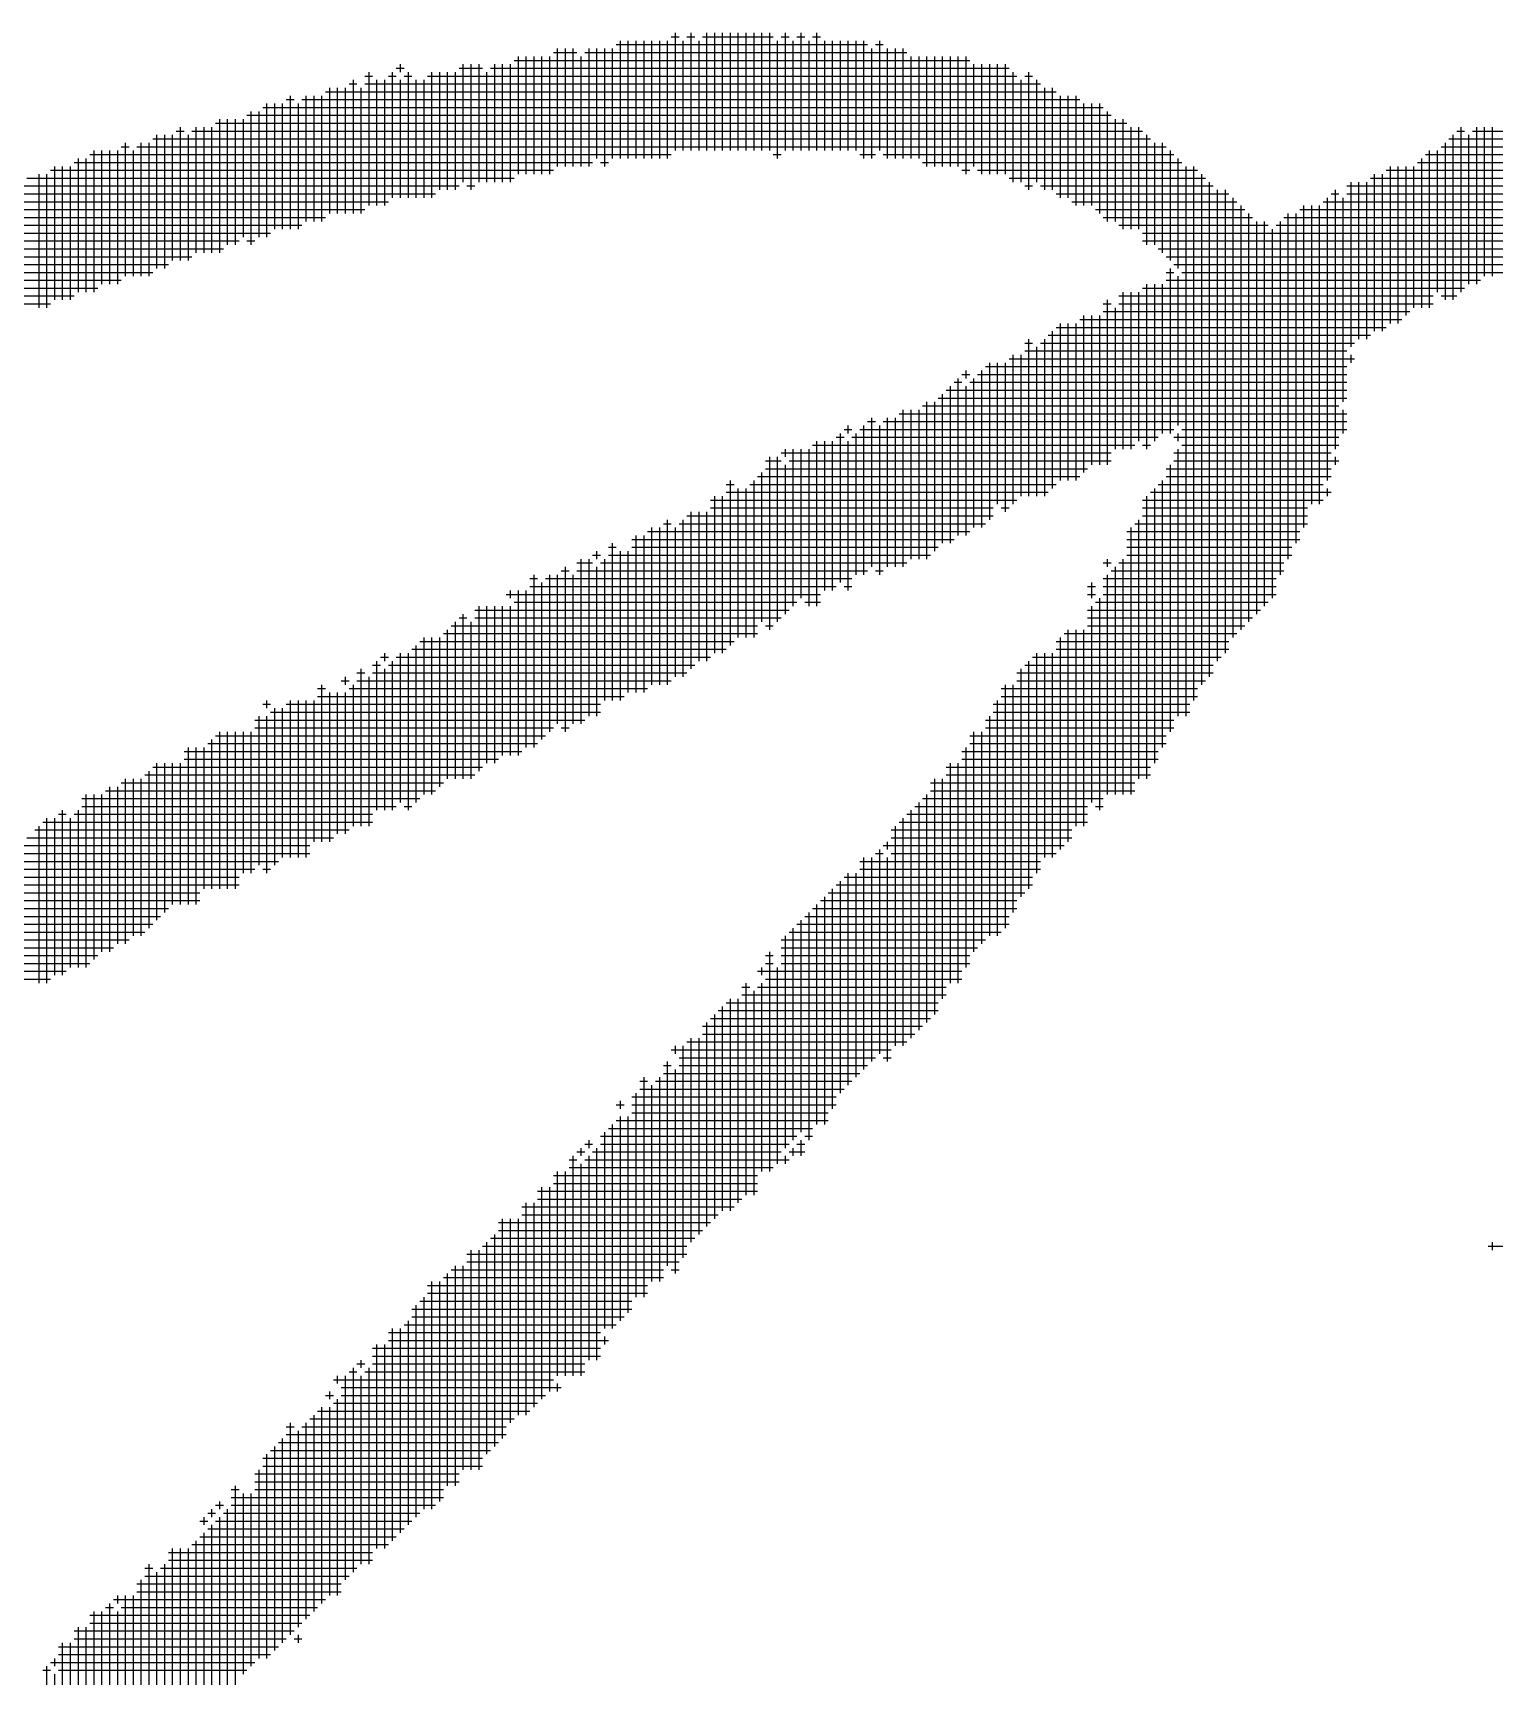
# Model space of a CAD drawing. Header units: feet. Extents: x 0 to 336400, y 0 to 237600.
# Drawn here: x 228232 to 228810, y 11788 to 12439 of the extents above; entities that cross this region are included whole.
import ezdxf

# ---------------------------------------------------------------- set-up
doc = ezdxf.new("R2010")
doc.units = ezdxf.units.FT
doc.header["$LTSCALE"] = 2200
doc.header["$MEASUREMENT"] = 0
doc.layers.add('CX-MISC', color=2, linetype='CONTINUOUS')

msp = doc.modelspace()

# ---------------------------------------------------------------- linework, layer by layer
at = {"layer": 'CX-MISC'}
for p, q in [((228486.11, 12438.96), (228486.11, 12392.31)), ((228492.33, 12438.96), (228492.33, 12392.31)), ((228498.56, 12438.96), (228498.56, 12392.31)), ((228501.67, 12438.96), (228501.67, 12392.31)), ((228504.78, 12438.96), (228504.78, 12392.31)), ((228507.89, 12438.96), (228507.89, 12392.31)), ((228511, 12438.96), (228511, 12392.31)), ((228514.11, 12438.96), (228514.11, 12392.31)), ((228517.22, 12438.96), (228517.22, 12392.31)), ((228520.33, 12438.96), (228520.33, 12392.31)), ((228523.44, 12438.96), (228523.44, 12392.31)), ((228529.66, 12438.96), (228529.66, 12392.31)), ((228535.88, 12438.96), (228535.88, 12392.31)), ((228542.1, 12438.96), (228542.1, 12392.31)), ((228439.46, 12432.74), (228439.46, 12386.08)), ((228442.57, 12432.74), (228442.57, 12386.08)), ((228445.68, 12432.74), (228445.68, 12386.08)), ((228451.9, 12432.74), (228451.9, 12386.08)), ((228455.01, 12432.74), (228455.01, 12389.2)), ((228458.12, 12432.74), (228458.12, 12386.08)), ((228461.23, 12432.74), (228461.23, 12389.2)), ((228462.79, 12434.3), (228562.32, 12434.3)), ((228464.34, 12435.85), (228464.34, 12389.2)), ((228467.45, 12435.85), (228467.45, 12389.2)), ((228470.56, 12435.85), (228470.56, 12389.2)), ((228473.67, 12435.85), (228473.67, 12389.2)), ((228476.78, 12435.85), (228476.78, 12389.2)), ((228479.89, 12435.85), (228479.89, 12389.2)), ((228483, 12435.85), (228483, 12389.2)), ((228484.56, 12437.41), (228487.67, 12437.41)), ((228489.22, 12435.85), (228489.22, 12392.31)), ((228490.78, 12437.41), (228493.89, 12437.41)), ((228495.45, 12435.85), (228495.45, 12392.31)), ((228497, 12437.41), (228524.99, 12437.41)), ((228526.55, 12435.85), (228526.55, 12389.2)), ((228528.1, 12437.41), (228531.21, 12437.41)), ((228532.77, 12435.85), (228532.77, 12392.31)), ((228534.33, 12437.41), (228537.44, 12437.41)), ((228538.99, 12435.85), (228538.99, 12392.31)), ((228540.55, 12437.41), (228543.66, 12437.41)), ((228545.21, 12435.85), (228545.21, 12392.31)), ((228548.32, 12435.85), (228548.32, 12392.31)), ((228551.43, 12435.85), (228551.43, 12392.31)), ((228554.54, 12435.85), (228554.54, 12392.31)), ((228557.65, 12435.85), (228557.65, 12392.31)), ((228560.76, 12435.85), (228560.76, 12389.2)), ((228563.87, 12432.74), (228563.87, 12389.2)), ((228565.43, 12434.3), (228568.54, 12434.3)), ((228566.98, 12435.85), (228566.98, 12392.31)), ((228570.09, 12432.74), (228570.09, 12389.2)), ((228573.21, 12432.74), (228573.21, 12389.2)), ((228576.32, 12432.74), (228576.32, 12389.2)), ((228375.69, 12424.96), (228378.81, 12424.96)), ((228377.25, 12426.52), (228377.25, 12423.41)), ((228400.58, 12424.96), (228409.91, 12424.96)), ((228402.13, 12426.52), (228402.13, 12379.86)), ((228405.24, 12426.52), (228405.24, 12376.75)), ((228408.35, 12426.52), (228408.35, 12379.86)), ((228413.02, 12424.96), (228618.31, 12424.96)), ((228414.57, 12426.52), (228414.57, 12379.86)), ((228417.69, 12426.52), (228417.69, 12379.86)), ((228420.8, 12426.52), (228420.8, 12379.86)), ((228422.35, 12428.08), (228602.75, 12428.08)), ((228423.91, 12429.63), (228423.91, 12382.97)), ((228427.02, 12429.63), (228427.02, 12382.97)), ((228430.13, 12429.63), (228430.13, 12382.97)), ((228433.24, 12429.63), (228433.24, 12382.97)), ((228436.35, 12429.63), (228436.35, 12382.97)), ((228437.9, 12431.19), (228447.23, 12431.19)), ((228448.79, 12429.63), (228448.79, 12386.08)), ((228450.34, 12431.19), (228577.87, 12431.19)), ((228579.43, 12429.63), (228579.43, 12389.2)), ((228582.54, 12429.63), (228582.54, 12389.2)), ((228585.65, 12429.63), (228585.65, 12386.08)), ((228588.76, 12429.63), (228588.76, 12386.08)), ((228591.87, 12429.63), (228591.87, 12386.08)), ((228594.98, 12429.63), (228594.98, 12386.08)), ((228598.09, 12429.63), (228598.09, 12386.08)), ((228601.2, 12429.63), (228601.2, 12382.97)), ((228604.31, 12426.52), (228604.31, 12386.08)), ((228607.42, 12426.52), (228607.42, 12382.97)), ((228610.53, 12426.52), (228610.53, 12382.97)), ((228613.64, 12426.52), (228613.64, 12382.97)), ((228616.75, 12426.52), (228616.75, 12382.97)), ((228357.03, 12418.74), (228360.14, 12418.74)), ((228358.59, 12420.3), (228358.59, 12367.42)), ((228363.25, 12421.85), (228366.36, 12421.85)), ((228363.25, 12418.74), (228630.75, 12418.74)), ((228364.81, 12423.41), (228364.81, 12370.53)), ((228367.92, 12420.3), (228367.92, 12370.53)), ((228371.03, 12420.3), (228371.03, 12370.53)), ((228372.58, 12421.85), (228375.69, 12421.85)), ((228374.14, 12423.41), (228374.14, 12373.64)), ((228377.25, 12420.3), (228377.25, 12373.64)), ((228378.81, 12421.85), (228381.92, 12421.85)), ((228380.36, 12423.41), (228380.36, 12373.64)), ((228383.47, 12420.3), (228383.47, 12373.64)), ((228386.58, 12420.3), (228386.58, 12373.64)), ((228388.14, 12421.85), (228621.42, 12421.85)), ((228389.69, 12423.41), (228389.69, 12373.64)), ((228392.8, 12423.41), (228392.8, 12376.75)), ((228395.91, 12423.41), (228395.91, 12376.75)), ((228399.02, 12423.41), (228399.02, 12376.75)), ((228411.46, 12423.41), (228411.46, 12379.86)), ((228619.86, 12423.41), (228619.86, 12379.86)), ((228622.97, 12420.3), (228622.97, 12379.86)), ((228624.53, 12421.85), (228627.64, 12421.85)), ((228626.08, 12423.41), (228626.08, 12376.75)), ((228629.19, 12420.3), (228629.19, 12379.86)), ((228332.15, 12412.52), (228335.26, 12412.52)), ((228333.7, 12414.08), (228333.7, 12361.2)), ((228338.37, 12412.52), (228646.3, 12412.52)), ((228339.93, 12414.08), (228339.93, 12364.31)), ((228343.04, 12414.08), (228343.04, 12364.31)), ((228346.15, 12414.08), (228346.15, 12364.31)), ((228347.7, 12415.63), (228636.97, 12415.63)), ((228349.26, 12417.19), (228349.26, 12367.42)), ((228352.37, 12417.19), (228352.37, 12367.42)), ((228355.48, 12417.19), (228355.48, 12367.42)), ((228361.7, 12417.19), (228361.7, 12367.42)), ((228632.3, 12417.19), (228632.3, 12376.75)), ((228635.41, 12417.19), (228635.41, 12376.75)), ((228638.52, 12414.08), (228638.52, 12373.64)), ((228641.63, 12414.08), (228641.63, 12373.64)), ((228644.74, 12414.08), (228644.74, 12370.53)), ((228316.6, 12406.3), (228658.74, 12406.3)), ((228318.15, 12407.86), (228318.15, 12354.98)), ((228321.26, 12407.86), (228321.26, 12358.09)), ((228322.82, 12409.41), (228655.63, 12409.41)), ((228324.37, 12410.97), (228324.37, 12358.09)), ((228327.48, 12410.97), (228327.48, 12361.2)), ((228330.59, 12410.97), (228330.59, 12361.2)), ((228336.81, 12410.97), (228336.81, 12361.2)), ((228647.85, 12410.97), (228647.85, 12370.53)), ((228650.97, 12410.97), (228650.97, 12370.53)), ((228654.08, 12410.97), (228654.08, 12367.42)), ((228657.19, 12407.86), (228657.19, 12364.31)), ((228288.6, 12400.08), (228291.71, 12400.08)), ((228290.16, 12401.64), (228290.16, 12348.76)), ((228294.82, 12400.08), (228671.18, 12400.08)), ((228296.38, 12401.64), (228296.38, 12351.87)), ((228299.49, 12401.64), (228299.49, 12351.87)), ((228302.6, 12401.64), (228302.6, 12351.87)), ((228304.16, 12403.19), (228664.96, 12403.19)), ((228305.71, 12404.75), (228305.71, 12351.87)), ((228308.82, 12404.75), (228308.82, 12354.98)), ((228311.93, 12404.75), (228311.93, 12354.98)), ((228315.04, 12404.75), (228315.04, 12358.09)), ((228660.3, 12404.75), (228660.3, 12364.31)), ((228663.41, 12404.75), (228663.41, 12361.2)), ((228666.52, 12401.64), (228666.52, 12361.2)), ((228669.63, 12401.64), (228669.63, 12361.2)), ((228795.6, 12400.08), (228798.71, 12400.08)), ((228797.15, 12401.64), (228797.15, 12336.32)), ((228801.82, 12400.08), (228926.24, 12400.08)), ((228803.37, 12401.64), (228803.37, 12339.43)), ((228806.49, 12401.64), (228806.49, 12342.54)), ((228809.6, 12401.64), (228809.6, 12342.54)), ((228255.94, 12392.31), (228255.94, 12336.32)), ((228259.05, 12392.31), (228259.05, 12339.43)), ((228262.17, 12392.31), (228262.17, 12339.43)), ((228265.28, 12392.31), (228265.28, 12339.43)), ((228266.83, 12393.86), (228269.94, 12393.86)), ((228268.39, 12395.42), (228268.39, 12342.54)), ((228271.5, 12392.31), (228271.5, 12342.54)), ((228273.05, 12393.86), (228680.51, 12393.86)), ((228274.61, 12395.42), (228274.61, 12342.54)), ((228277.72, 12395.42), (228277.72, 12342.54)), ((228279.27, 12396.97), (228674.29, 12396.97)), ((228280.83, 12398.53), (228280.83, 12345.65)), ((228283.94, 12398.53), (228283.94, 12345.65)), ((228287.05, 12398.53), (228287.05, 12348.76)), ((228293.27, 12398.53), (228293.27, 12348.76)), ((228672.74, 12398.53), (228672.74, 12354.98)), ((228675.85, 12395.42), (228675.85, 12354.98)), ((228678.96, 12395.42), (228678.96, 12351.87)), ((228682.07, 12392.31), (228682.07, 12348.76)), ((228784.71, 12392.31), (228784.71, 12330.1)), ((228787.82, 12392.31), (228787.82, 12336.32)), ((228789.38, 12393.86), (228913.79, 12393.86)), ((228790.93, 12395.42), (228790.93, 12333.21)), ((228792.49, 12396.97), (228920.01, 12396.97)), ((228794.04, 12398.53), (228794.04, 12333.21)), ((228800.26, 12398.53), (228800.26, 12339.43)), ((228240.39, 12386.08), (228240.39, 12333.21)), ((228243.5, 12386.08), (228243.5, 12333.21)), ((228246.61, 12386.08), (228246.61, 12333.21)), ((228248.17, 12387.64), (228453.45, 12387.64)), ((228249.72, 12389.2), (228249.72, 12336.32)), ((228252.83, 12389.2), (228252.83, 12336.32)), ((228254.39, 12390.75), (228484.56, 12390.75)), ((228456.57, 12387.64), (228459.68, 12387.64)), ((228524.99, 12390.75), (228528.1, 12390.75)), ((228559.21, 12390.75), (228565.43, 12390.75)), ((228568.54, 12390.75), (228683.62, 12390.75)), ((228584.09, 12387.64), (228686.73, 12387.64)), ((228685.18, 12389.2), (228685.18, 12345.65)), ((228688.29, 12386.08), (228688.29, 12168.36)), ((228691.4, 12386.08), (228691.4, 12174.58)), ((228769.16, 12386.08), (228769.16, 12323.88)), ((228772.27, 12386.08), (228772.27, 12323.88)), ((228775.38, 12386.08), (228775.38, 12326.99)), ((228778.49, 12386.08), (228778.49, 12330.1)), ((228780.05, 12387.64), (228904.46, 12387.64)), ((228781.6, 12389.2), (228781.6, 12330.1)), ((228783.16, 12390.75), (228907.57, 12390.75)), ((228229.51, 12381.42), (228422.35, 12381.42)), ((228234.17, 12382.97), (228234.17, 12330.1)), ((228237.28, 12382.97), (228237.28, 12330.1)), ((228238.84, 12384.53), (228437.9, 12384.53)), ((228599.64, 12384.53), (228602.75, 12384.53)), ((228605.86, 12384.53), (228692.96, 12384.53)), ((228618.31, 12381.42), (228696.07, 12381.42)), ((228694.51, 12382.97), (228694.51, 12180.8)), ((228697.62, 12379.86), (228697.62, 12183.91)), ((228753.61, 12379.86), (228753.61, 12314.55)), ((228756.72, 12379.86), (228756.72, 12317.66)), ((228759.83, 12379.86), (228759.83, 12317.66)), ((228761.38, 12381.42), (228892.02, 12381.42)), ((228762.94, 12382.97), (228762.94, 12320.77)), ((228766.05, 12382.97), (228766.05, 12320.77)), ((228767.61, 12384.53), (228895.13, 12384.53)), ((228213.95, 12375.2), (228391.25, 12375.2)), ((228220.17, 12378.31), (228400.58, 12378.31)), ((228403.69, 12378.31), (228406.8, 12378.31)), ((228624.53, 12378.31), (228627.64, 12378.31)), ((228630.75, 12378.31), (228699.18, 12378.31)), ((228636.97, 12375.2), (228705.4, 12375.2)), ((228700.73, 12376.75), (228700.73, 12190.13)), ((228703.84, 12376.75), (228703.84, 12193.24)), ((228706.95, 12373.64), (228706.95, 12199.46)), ((228744.28, 12373.64), (228744.28, 12261.67)), ((228745.83, 12375.2), (228748.94, 12375.2)), ((228747.39, 12376.75), (228747.39, 12274.11)), ((228750.5, 12373.64), (228750.5, 12292.77)), ((228752.05, 12378.31), (228882.69, 12378.31)), ((228752.05, 12375.2), (228876.47, 12375.2)), ((228192.18, 12368.98), (228363.25, 12368.98)), ((228201.51, 12372.09), (228372.58, 12372.09)), ((228643.19, 12372.09), (228708.51, 12372.09)), ((228652.52, 12368.98), (228711.62, 12368.98)), ((228710.06, 12370.53), (228710.06, 12202.57)), ((228713.17, 12367.42), (228713.17, 12205.68)), ((228728.73, 12367.42), (228728.73, 12230.56)), ((228731.84, 12367.42), (228731.84, 12236.79)), ((228733.39, 12368.98), (228857.81, 12368.98)), ((228734.95, 12370.53), (228734.95, 12243.01)), ((228738.06, 12370.53), (228738.06, 12252.34)), ((228741.17, 12370.53), (228741.17, 12252.34)), ((228742.72, 12372.09), (228867.14, 12372.09)), ((228176.63, 12362.76), (228338.37, 12362.76)), ((228179.74, 12365.87), (228347.7, 12365.87)), ((228655.63, 12365.87), (228714.73, 12365.87)), ((228661.85, 12362.76), (228720.95, 12362.76)), ((228716.28, 12364.31), (228716.28, 12208.79)), ((228719.39, 12364.31), (228719.39, 12211.9)), ((228722.5, 12361.2), (228722.5, 12215.01)), ((228724.06, 12362.76), (228845.37, 12362.76)), ((228725.61, 12364.31), (228725.61, 12224.34)), ((228727.17, 12365.87), (228854.7, 12365.87)), ((228145.53, 12353.43), (228307.27, 12353.43)), ((228161.08, 12356.54), (228313.49, 12356.54)), ((228167.3, 12359.65), (228325.93, 12359.65)), ((228316.6, 12356.54), (228319.71, 12356.54)), ((228671.18, 12359.65), (228839.14, 12359.65)), ((228671.18, 12356.54), (228836.03, 12356.54)), ((228677.4, 12353.43), (228829.81, 12353.43)), ((228129.97, 12347.2), (228285.49, 12347.2)), ((228139.3, 12350.32), (228294.82, 12350.32)), ((228680.51, 12350.32), (228823.59, 12350.32)), ((228683.62, 12347.2), (228817.37, 12347.2)), ((228117.53, 12340.98), (228266.83, 12340.98)), ((228123.75, 12344.09), (228279.27, 12344.09)), ((228680.51, 12344.09), (228683.62, 12344.09)), ((228680.51, 12340.98), (228804.93, 12340.98)), ((228682.07, 12345.65), (228682.07, 12280.33)), ((228685.18, 12342.54), (228685.18, 12283.44)), ((228686.73, 12344.09), (228814.26, 12344.09)), ((228101.98, 12334.76), (228248.17, 12334.76)), ((228111.31, 12337.87), (228257.5, 12337.87)), ((228661.85, 12334.76), (228786.27, 12334.76)), ((228663.41, 12336.32), (228663.41, 12274.11)), ((228666.52, 12336.32), (228666.52, 12274.11)), ((228669.63, 12336.32), (228669.63, 12277.22)), ((228671.18, 12337.87), (228798.71, 12337.87)), ((228672.74, 12339.43), (228672.74, 12274.11)), ((228675.85, 12339.43), (228675.85, 12277.22)), ((228678.96, 12339.43), (228678.96, 12280.33)), ((228789.38, 12334.76), (228795.6, 12334.76)), ((228092.65, 12331.65), (228238.84, 12331.65)), ((228655.63, 12331.65), (228658.74, 12331.65)), ((228655.63, 12328.54), (228776.94, 12328.54)), ((228657.19, 12333.21), (228657.19, 12267.89)), ((228660.3, 12330.1), (228660.3, 12274.11)), ((228661.85, 12331.65), (228786.27, 12331.65)), ((228635.41, 12320.77), (228635.41, 12258.56)), ((228636.97, 12322.32), (228767.61, 12322.32)), ((228638.52, 12323.88), (228638.52, 12261.67)), ((228641.63, 12323.88), (228641.63, 12261.67)), ((228644.74, 12323.88), (228644.74, 12261.67)), ((228646.3, 12325.43), (228773.83, 12325.43)), ((228647.85, 12326.99), (228647.85, 12264.78)), ((228650.97, 12326.99), (228650.97, 12267.89)), ((228654.08, 12326.99), (228654.08, 12267.89)), ((228624.53, 12316.1), (228627.64, 12316.1)), ((228626.08, 12317.66), (228626.08, 12255.45)), ((228629.19, 12314.55), (228629.19, 12255.45)), ((228630.75, 12316.1), (228755.16, 12316.1)), ((228632.3, 12317.66), (228632.3, 12255.45)), ((228633.86, 12319.21), (228761.38, 12319.21)), ((228610.53, 12308.32), (228610.53, 12246.12)), ((228613.64, 12308.32), (228613.64, 12252.34)), ((228616.75, 12308.32), (228616.75, 12249.23)), ((228618.31, 12309.88), (228755.16, 12309.88)), ((228619.86, 12311.44), (228619.86, 12252.34)), ((228622.97, 12311.44), (228622.97, 12255.45)), ((228624.53, 12312.99), (228752.05, 12312.99)), ((228753.61, 12311.44), (228753.61, 12308.32)), ((228598.09, 12302.1), (228598.09, 12239.9)), ((228599.64, 12303.66), (228602.75, 12303.66)), ((228601.2, 12305.21), (228601.2, 12302.1)), ((228604.31, 12302.1), (228604.31, 12243.01)), ((228605.86, 12303.66), (228752.05, 12303.66)), ((228607.42, 12305.21), (228607.42, 12243.01)), ((228608.97, 12306.77), (228752.05, 12306.77)), ((228591.87, 12295.88), (228591.87, 12236.79)), ((228593.42, 12297.44), (228752.05, 12297.44)), ((228594.98, 12298.99), (228594.98, 12236.79)), ((228596.53, 12300.55), (228599.64, 12300.55)), ((228601.2, 12298.99), (228601.2, 12239.9)), ((228602.75, 12300.55), (228752.05, 12300.55)), ((228574.76, 12288.11), (228752.05, 12288.11)), ((228576.32, 12289.66), (228576.32, 12227.45)), ((228579.43, 12289.66), (228579.43, 12230.56)), ((228582.54, 12289.66), (228582.54, 12230.56)), ((228584.09, 12291.22), (228748.94, 12291.22)), ((228585.65, 12292.77), (228585.65, 12230.56)), ((228588.76, 12292.77), (228588.76, 12233.68)), ((228590.31, 12294.33), (228752.05, 12294.33)), ((228750.5, 12289.66), (228750.5, 12280.33)), ((228552.99, 12281.89), (228556.1, 12281.89)), ((228554.54, 12283.44), (228554.54, 12280.33)), ((228559.21, 12281.89), (228683.62, 12281.89)), ((228560.76, 12283.44), (228560.76, 12224.34)), ((228562.32, 12285), (228565.43, 12285)), ((228563.87, 12286.55), (228563.87, 12227.45)), ((228566.98, 12283.44), (228566.98, 12224.34)), ((228568.54, 12285), (228752.05, 12285)), ((228570.09, 12286.55), (228570.09, 12227.45)), ((228573.21, 12286.55), (228573.21, 12227.45)), ((228686.73, 12281.89), (228752.05, 12281.89)), ((228540.55, 12275.67), (228668.07, 12275.67)), ((228542.1, 12277.22), (228542.1, 12211.9)), ((228545.21, 12277.22), (228545.21, 12218.12)), ((228548.32, 12277.22), (228548.32, 12218.12)), ((228549.88, 12278.78), (228552.99, 12278.78)), ((228551.43, 12280.33), (228551.43, 12221.23)), ((228554.54, 12277.22), (228554.54, 12218.12)), ((228556.1, 12278.78), (228677.4, 12278.78)), ((228557.65, 12280.33), (228557.65, 12224.34)), ((228671.18, 12275.67), (228674.29, 12275.67)), ((228683.62, 12278.78), (228748.94, 12278.78)), ((228685.18, 12280.33), (228685.18, 12277.22)), ((228686.73, 12275.67), (228748.94, 12275.67)), ((228521.88, 12269.44), (228528.1, 12269.44)), ((228523.44, 12271), (228523.44, 12202.57)), ((228526.55, 12271), (228526.55, 12205.68)), ((228528.1, 12272.56), (228658.74, 12272.56)), ((228529.66, 12274.11), (228529.66, 12271)), ((228531.21, 12269.44), (228658.74, 12269.44)), ((228532.77, 12274.11), (228532.77, 12211.9)), ((228535.88, 12274.11), (228535.88, 12215.01)), ((228538.99, 12274.11), (228538.99, 12211.9)), ((228683.62, 12272.56), (228745.83, 12272.56)), ((228683.62, 12269.44), (228748.94, 12269.44)), ((228685.18, 12274.11), (228685.18, 12168.36)), ((228747.39, 12271), (228747.39, 12267.89)), ((228518.77, 12263.22), (228646.3, 12263.22)), ((228520.33, 12264.78), (228520.33, 12205.68)), ((228521.88, 12266.33), (228649.41, 12266.33)), ((228529.66, 12267.89), (228529.66, 12208.79)), ((228680.51, 12266.33), (228745.83, 12266.33)), ((228680.51, 12263.22), (228745.83, 12263.22)), ((228682.07, 12267.89), (228682.07, 12162.14)), ((228506.33, 12260.11), (228509.44, 12260.11)), ((228506.33, 12257), (228633.86, 12257)), ((228507.89, 12261.67), (228507.89, 12196.35)), ((228511, 12258.56), (228511, 12199.46)), ((228514.11, 12258.56), (228514.11, 12199.46)), ((228515.66, 12260.11), (228636.97, 12260.11)), ((228517.22, 12261.67), (228517.22, 12199.46)), ((228674.29, 12257), (228745.83, 12257)), ((228675.85, 12258.56), (228675.85, 12149.69)), ((228677.4, 12260.11), (228742.72, 12260.11)), ((228678.96, 12261.67), (228678.96, 12155.92)), ((228744.28, 12258.56), (228744.28, 12255.45)), ((228492.33, 12249.23), (228492.33, 12187.02)), ((228495.45, 12249.23), (228495.45, 12190.13)), ((228498.56, 12249.23), (228498.56, 12190.13)), ((228500.11, 12253.89), (228621.42, 12253.89)), ((228500.11, 12250.78), (228612.09, 12250.78)), ((228501.67, 12255.45), (228501.67, 12193.24)), ((228504.78, 12255.45), (228504.78, 12193.24)), ((228615.2, 12250.78), (228618.31, 12250.78)), ((228671.18, 12253.89), (228742.72, 12253.89)), ((228671.18, 12250.78), (228736.5, 12250.78)), ((228672.74, 12255.45), (228672.74, 12143.47)), ((228476.78, 12243.01), (228476.78, 12180.8)), ((228479.89, 12243.01), (228479.89, 12180.8)), ((228481.45, 12244.56), (228484.56, 12244.56)), ((228483, 12246.12), (228483, 12180.8)), ((228486.11, 12243.01), (228486.11, 12183.91)), ((228487.67, 12244.56), (228608.97, 12244.56)), ((228489.22, 12246.12), (228489.22, 12183.91)), ((228490.78, 12247.67), (228612.09, 12247.67)), ((228666.52, 12243.01), (228666.52, 12137.25)), ((228668.07, 12244.56), (228736.5, 12244.56)), ((228669.63, 12246.12), (228669.63, 12143.47)), ((228671.18, 12247.67), (228736.5, 12247.67)), ((228461.23, 12236.79), (228461.23, 12174.58)), ((228469.01, 12238.34), (228596.53, 12238.34)), ((228470.56, 12239.9), (228470.56, 12177.69)), ((228473.67, 12239.9), (228473.67, 12177.69)), ((228475.23, 12241.45), (228602.75, 12241.45)), ((228664.96, 12241.45), (228733.39, 12241.45)), ((228664.96, 12238.34), (228733.39, 12238.34)), ((228448.79, 12230.56), (228448.79, 12165.25)), ((228451.9, 12230.56), (228451.9, 12168.36)), ((228453.45, 12232.12), (228456.57, 12232.12)), ((228455.01, 12233.68), (228455.01, 12230.56)), ((228458.12, 12230.56), (228458.12, 12174.58)), ((228459.68, 12235.23), (228462.79, 12235.23)), ((228459.68, 12232.12), (228587.2, 12232.12)), ((228464.34, 12233.68), (228464.34, 12174.58)), ((228467.45, 12233.68), (228467.45, 12177.69)), ((228469.01, 12235.23), (228590.31, 12235.23)), ((228657.19, 12230.56), (228657.19, 12227.45)), ((228663.41, 12230.56), (228663.41, 12137.25)), ((228664.96, 12235.23), (228730.28, 12235.23)), ((228664.96, 12232.12), (228730.28, 12232.12)), ((228430.13, 12224.34), (228430.13, 12155.92)), ((228436.35, 12224.34), (228436.35, 12162.14)), ((228439.46, 12224.34), (228439.46, 12165.25)), ((228441.01, 12225.9), (228444.12, 12225.9)), ((228442.57, 12227.45), (228442.57, 12162.14)), ((228445.68, 12224.34), (228445.68, 12165.25)), ((228447.23, 12229.01), (228453.45, 12229.01)), ((228447.23, 12225.9), (228562.32, 12225.9)), ((228455.01, 12227.45), (228455.01, 12168.36)), ((228456.57, 12229.01), (228577.87, 12229.01)), ((228565.43, 12225.9), (228568.54, 12225.9)), ((228655.63, 12229.01), (228658.74, 12229.01)), ((228657.19, 12224.34), (228657.19, 12137.25)), ((228658.74, 12225.9), (228727.17, 12225.9)), ((228660.3, 12227.45), (228660.3, 12137.25)), ((228661.85, 12229.01), (228727.17, 12229.01)), ((228419.24, 12216.57), (228543.66, 12216.57)), ((228420.8, 12218.12), (228420.8, 12215.01)), ((228423.91, 12218.12), (228423.91, 12152.8)), ((228427.02, 12218.12), (228427.02, 12155.92)), ((228428.57, 12222.79), (228431.68, 12222.79)), ((228428.57, 12219.68), (228549.88, 12219.68)), ((228433.24, 12221.23), (228433.24, 12159.03)), ((228434.79, 12222.79), (228556.1, 12222.79)), ((228552.99, 12219.68), (228556.1, 12219.68)), ((228649.41, 12219.68), (228652.52, 12219.68)), ((228649.41, 12216.57), (228652.52, 12216.57)), ((228650.97, 12221.23), (228650.97, 12215.01)), ((228655.63, 12222.79), (228724.06, 12222.79)), ((228655.63, 12219.68), (228724.06, 12219.68)), ((228655.63, 12216.57), (228724.06, 12216.57)), ((228406.8, 12210.35), (228531.21, 12210.35)), ((228408.35, 12211.9), (228408.35, 12146.58)), ((228411.46, 12211.9), (228411.46, 12149.69)), ((228414.57, 12211.9), (228414.57, 12149.69)), ((228417.69, 12211.9), (228417.69, 12152.8)), ((228420.8, 12211.9), (228420.8, 12152.8)), ((228422.35, 12213.46), (228534.33, 12213.46)), ((228537.44, 12213.46), (228543.66, 12213.46)), ((228649.41, 12210.35), (228717.84, 12210.35)), ((228650.97, 12211.9), (228650.97, 12134.14)), ((228652.52, 12213.46), (228720.95, 12213.46)), ((228654.08, 12215.01), (228654.08, 12131.03)), ((228397.47, 12204.13), (228518.77, 12204.13)), ((228399.02, 12205.68), (228399.02, 12143.47)), ((228400.58, 12207.24), (228403.69, 12207.24)), ((228402.13, 12208.79), (228402.13, 12143.47)), ((228405.24, 12205.68), (228405.24, 12143.47)), ((228406.8, 12207.24), (228528.1, 12207.24)), ((228521.88, 12204.13), (228524.99, 12204.13)), ((228649.41, 12207.24), (228714.73, 12207.24)), ((228649.41, 12204.13), (228711.62, 12204.13)), ((228385.03, 12197.91), (228509.44, 12197.91)), ((228386.58, 12199.46), (228386.58, 12137.25)), ((228389.69, 12199.46), (228389.69, 12137.25)), ((228392.8, 12199.46), (228392.8, 12140.36)), ((228394.36, 12201.02), (228518.77, 12201.02)), ((228395.91, 12202.57), (228395.91, 12143.47)), ((228636.97, 12197.91), (228705.4, 12197.91)), ((228638.52, 12199.46), (228638.52, 12115.48)), ((228640.08, 12201.02), (228708.51, 12201.02)), ((228641.63, 12202.57), (228641.63, 12118.59)), ((228644.74, 12202.57), (228644.74, 12124.81)), ((228647.85, 12202.57), (228647.85, 12124.81)), ((228369.47, 12191.68), (228372.58, 12191.68)), ((228371.03, 12193.24), (228371.03, 12190.13)), ((228375.69, 12191.68), (228500.11, 12191.68)), ((228377.25, 12193.24), (228377.25, 12134.14)), ((228380.36, 12193.24), (228380.36, 12131.03)), ((228381.92, 12194.8), (228506.33, 12194.8)), ((228383.47, 12196.35), (228383.47, 12134.14)), ((228627.64, 12191.68), (228702.29, 12191.68)), ((228629.19, 12193.24), (228629.19, 12106.15)), ((228632.3, 12193.24), (228632.3, 12112.37)), ((228635.41, 12193.24), (228635.41, 12112.37)), ((228636.97, 12194.8), (228705.4, 12194.8)), ((228360.14, 12185.46), (228363.25, 12185.46)), ((228361.7, 12187.02), (228361.7, 12124.81)), ((228366.36, 12188.57), (228369.47, 12188.57)), ((228366.36, 12185.46), (228490.78, 12185.46)), ((228367.92, 12190.13), (228367.92, 12131.03)), ((228371.03, 12187.02), (228371.03, 12131.03)), ((228372.58, 12188.57), (228493.89, 12188.57)), ((228374.14, 12190.13), (228374.14, 12131.03)), ((228621.42, 12185.46), (228699.18, 12185.46)), ((228622.97, 12187.02), (228622.97, 12096.82)), ((228624.53, 12188.57), (228699.18, 12188.57)), ((228626.08, 12190.13), (228626.08, 12099.93)), ((228344.59, 12179.24), (228347.7, 12179.24)), ((228346.15, 12180.8), (228346.15, 12118.59)), ((228349.26, 12177.69), (228349.26, 12118.59)), ((228352.37, 12177.69), (228352.37, 12121.7)), ((228353.92, 12182.35), (228357.03, 12182.35)), ((228355.48, 12183.91), (228355.48, 12180.8)), ((228355.48, 12177.69), (228355.48, 12121.7)), ((228357.03, 12179.24), (228475.23, 12179.24)), ((228358.59, 12180.8), (228358.59, 12124.81)), ((228360.14, 12182.35), (228484.56, 12182.35)), ((228364.81, 12183.91), (228364.81, 12124.81)), ((228615.2, 12179.24), (228692.96, 12179.24)), ((228616.75, 12180.8), (228616.75, 12084.38)), ((228619.86, 12180.8), (228619.86, 12090.6)), ((228621.42, 12182.35), (228696.07, 12182.35)), ((228322.82, 12173.02), (228325.93, 12173.02)), ((228324.37, 12174.58), (228324.37, 12171.47)), ((228327.48, 12171.47), (228327.48, 12109.26)), ((228330.59, 12171.47), (228330.59, 12112.37)), ((228332.15, 12173.02), (228456.57, 12173.02)), ((228333.7, 12174.58), (228333.7, 12112.37)), ((228336.81, 12174.58), (228336.81, 12112.37)), ((228339.93, 12174.58), (228339.93, 12112.37)), ((228343.04, 12174.58), (228343.04, 12118.59)), ((228344.59, 12176.13), (228465.9, 12176.13)), ((228612.09, 12173.02), (228689.85, 12173.02)), ((228613.64, 12174.58), (228613.64, 12081.27)), ((228615.2, 12176.13), (228692.96, 12176.13)), ((228319.71, 12166.8), (228450.34, 12166.8)), ((228321.26, 12168.36), (228321.26, 12109.26)), ((228324.37, 12168.36), (228324.37, 12106.15)), ((228325.93, 12169.91), (228456.57, 12169.91)), ((228608.97, 12166.8), (228683.62, 12166.8)), ((228610.53, 12168.36), (228610.53, 12081.27)), ((228612.09, 12169.91), (228689.85, 12169.91)), ((228302.6, 12159.03), (228302.6, 12099.93)), ((228304.16, 12160.58), (228434.79, 12160.58)), ((228305.71, 12162.14), (228305.71, 12099.93)), ((228308.82, 12162.14), (228308.82, 12099.93)), ((228311.93, 12162.14), (228311.93, 12099.93)), ((228315.04, 12162.14), (228315.04, 12106.15)), ((228318.15, 12162.14), (228318.15, 12106.15)), ((228319.71, 12163.69), (228437.9, 12163.69)), ((228441.01, 12163.69), (228444.12, 12163.69)), ((228602.75, 12160.58), (228680.51, 12160.58)), ((228604.31, 12162.14), (228604.31, 12075.04)), ((228607.42, 12162.14), (228607.42, 12078.16)), ((228608.97, 12163.69), (228683.62, 12163.69)), ((228291.71, 12154.36), (228425.46, 12154.36)), ((228293.27, 12155.92), (228293.27, 12093.71)), ((228296.38, 12155.92), (228296.38, 12093.71)), ((228299.49, 12155.92), (228299.49, 12099.93)), ((228301.05, 12157.47), (228431.68, 12157.47)), ((228599.64, 12154.36), (228677.4, 12154.36)), ((228601.2, 12155.92), (228601.2, 12068.82)), ((228602.75, 12157.47), (228680.51, 12157.47)), ((228276.16, 12145.03), (228406.8, 12145.03)), ((228277.72, 12146.58), (228277.72, 12084.38)), ((228279.27, 12148.14), (228409.91, 12148.14)), ((228280.83, 12149.69), (228280.83, 12087.49)), ((228283.94, 12149.69), (228283.94, 12090.6)), ((228287.05, 12149.69), (228287.05, 12093.71)), ((228290.16, 12149.69), (228290.16, 12093.71)), ((228291.71, 12151.25), (228416.13, 12151.25)), ((228593.42, 12148.14), (228674.29, 12148.14)), ((228593.42, 12145.03), (228674.29, 12145.03)), ((228594.98, 12149.69), (228594.98, 12062.6)), ((228598.09, 12149.69), (228598.09, 12062.6)), ((228599.64, 12151.25), (228677.4, 12151.25)), ((228260.61, 12138.81), (228391.25, 12138.81)), ((228262.17, 12140.36), (228262.17, 12075.04)), ((228265.28, 12140.36), (228265.28, 12078.16)), ((228266.83, 12141.92), (228394.36, 12141.92)), ((228268.39, 12143.47), (228268.39, 12078.16)), ((228271.5, 12143.47), (228271.5, 12081.27)), ((228274.61, 12143.47), (228274.61, 12081.27)), ((228587.2, 12141.92), (228668.07, 12141.92)), ((228587.2, 12138.81), (228668.07, 12138.81)), ((228588.76, 12143.47), (228588.76, 12050.16)), ((228591.87, 12143.47), (228591.87, 12056.38)), ((228251.28, 12135.7), (228385.03, 12135.7)), ((228251.28, 12132.59), (228375.69, 12132.59)), ((228252.83, 12137.25), (228252.83, 12068.82)), ((228255.94, 12137.25), (228255.94, 12071.93)), ((228259.05, 12137.25), (228259.05, 12075.04)), ((228378.81, 12132.59), (228381.92, 12132.59)), ((228580.98, 12132.59), (228649.41, 12132.59)), ((228582.54, 12134.14), (228582.54, 12043.94)), ((228584.09, 12135.7), (228655.63, 12135.7)), ((228585.65, 12137.25), (228585.65, 12047.05)), ((228652.52, 12132.59), (228655.63, 12132.59)), ((228235.73, 12126.37), (228366.36, 12126.37)), ((228237.28, 12127.92), (228237.28, 12062.6)), ((228240.39, 12127.92), (228240.39, 12065.71)), ((228241.95, 12129.48), (228245.06, 12129.48)), ((228243.5, 12131.03), (228243.5, 12065.71)), ((228246.61, 12127.92), (228246.61, 12068.82)), ((228248.17, 12129.48), (228366.36, 12129.48)), ((228249.72, 12131.03), (228249.72, 12068.82)), ((228574.76, 12126.37), (228649.41, 12126.37)), ((228576.32, 12127.92), (228576.32, 12037.72)), ((228577.87, 12129.48), (228649.41, 12129.48)), ((228579.43, 12131.03), (228579.43, 12040.83)), ((228229.51, 12120.15), (228350.81, 12120.15)), ((228232.62, 12123.26), (228357.03, 12123.26)), ((228234.17, 12124.81), (228234.17, 12062.6)), ((228571.65, 12123.26), (228643.19, 12123.26)), ((228571.65, 12120.15), (228643.19, 12120.15)), ((228573.21, 12124.81), (228573.21, 12037.72)), ((228213.95, 12113.92), (228341.48, 12113.92)), ((228217.06, 12117.04), (228341.48, 12117.04)), ((228560.76, 12112.37), (228560.76, 12028.39)), ((228563.87, 12112.37), (228563.87, 12031.5)), ((228565.43, 12113.92), (228568.54, 12113.92)), ((228566.98, 12115.48), (228566.98, 12034.61)), ((228568.54, 12117.04), (228640.08, 12117.04)), ((228570.09, 12118.59), (228570.09, 12115.48)), ((228570.09, 12112.37), (228570.09, 12031.5)), ((228571.65, 12113.92), (228636.97, 12113.92)), ((228207.73, 12107.7), (228319.71, 12107.7)), ((228213.95, 12110.81), (228329.04, 12110.81)), ((228322.82, 12107.7), (228325.93, 12107.7)), ((228554.54, 12106.15), (228554.54, 12022.17)), ((228557.65, 12106.15), (228557.65, 12025.28)), ((228559.21, 12110.81), (228630.75, 12110.81)), ((228559.21, 12107.7), (228630.75, 12107.7)), ((228189.07, 12101.48), (228313.49, 12101.48)), ((228192.18, 12104.59), (228313.49, 12104.59)), ((228548.32, 12099.93), (228548.32, 12012.84)), ((228549.88, 12101.48), (228627.64, 12101.48)), ((228551.43, 12103.04), (228551.43, 12019.06)), ((228552.99, 12104.59), (228627.64, 12104.59)), ((228173.52, 12098.37), (228297.93, 12098.37)), ((228173.52, 12095.26), (228297.93, 12095.26)), ((228542.1, 12093.71), (228542.1, 12006.62)), ((228543.66, 12095.26), (228621.42, 12095.26)), ((228545.21, 12096.82), (228545.21, 12006.62)), ((228546.77, 12098.37), (228624.53, 12098.37)), ((228157.97, 12089.04), (228282.38, 12089.04)), ((228164.19, 12092.15), (228285.49, 12092.15)), ((228535.88, 12087.49), (228535.88, 12003.51)), ((228537.44, 12089.04), (228618.31, 12089.04)), ((228538.99, 12090.6), (228538.99, 12000.4)), ((228540.55, 12092.15), (228621.42, 12092.15)), ((228142.41, 12082.82), (228276.16, 12082.82)), ((228151.75, 12085.93), (228279.27, 12085.93)), ((228529.66, 12081.27), (228529.66, 11997.28)), ((228531.21, 12082.82), (228615.2, 12082.82)), ((228532.77, 12084.38), (228532.77, 12000.4)), ((228534.33, 12085.93), (228618.31, 12085.93)), ((228129.97, 12073.49), (228257.5, 12073.49)), ((228136.19, 12079.71), (228269.94, 12079.71)), ((228136.19, 12076.6), (228263.72, 12076.6)), ((228521.88, 12073.49), (228524.99, 12073.49)), ((228523.44, 12075.04), (228523.44, 11987.95)), ((228528.1, 12079.71), (228608.97, 12079.71)), ((228528.1, 12076.6), (228605.86, 12076.6)), ((228528.1, 12073.49), (228602.75, 12073.49)), ((228114.42, 12067.27), (228245.06, 12067.27)), ((228133.08, 12070.38), (228254.39, 12070.38)), ((228518.77, 12067.27), (228599.64, 12067.27)), ((228520.33, 12068.82), (228520.33, 12065.71)), ((228521.88, 12070.38), (228524.99, 12070.38)), ((228526.55, 12068.82), (228526.55, 11991.06)), ((228528.1, 12070.38), (228602.75, 12070.38)), ((228101.98, 12064.16), (228238.84, 12064.16)), ((228512.55, 12061.05), (228515.66, 12061.05)), ((228514.11, 12062.6), (228514.11, 11978.62)), ((228518.77, 12061.05), (228593.42, 12061.05)), ((228520.33, 12062.6), (228520.33, 11987.95)), ((228521.88, 12064.16), (228599.64, 12064.16)), ((228506.33, 12054.83), (228590.31, 12054.83)), ((228507.89, 12056.38), (228507.89, 11972.4)), ((228511, 12056.38), (228511, 11975.51)), ((228512.55, 12057.94), (228593.42, 12057.94)), ((228517.22, 12059.49), (228517.22, 11978.62)), ((228500.11, 12048.61), (228587.2, 12048.61)), ((228501.67, 12050.16), (228501.67, 11969.29)), ((228503.22, 12051.72), (228590.31, 12051.72)), ((228504.78, 12053.27), (228504.78, 11972.4)), ((228492.33, 12040.83), (228492.33, 11959.96)), ((228495.45, 12040.83), (228495.45, 11963.07)), ((228497, 12045.5), (228584.09, 12045.5)), ((228497, 12042.39), (228580.98, 12042.39)), ((228498.56, 12047.05), (228498.56, 11966.18)), ((228484.56, 12036.16), (228571.65, 12036.16)), ((228486.11, 12037.72), (228486.11, 12034.61)), ((228489.22, 12037.72), (228489.22, 11953.74)), ((228490.78, 12039.28), (228577.87, 12039.28)), ((228481.45, 12029.94), (228484.56, 12029.94)), ((228483, 12031.5), (228483, 11950.63)), ((228486.11, 12028.39), (228486.11, 11947.52)), ((228487.67, 12033.05), (228565.43, 12033.05)), ((228487.67, 12029.94), (228562.32, 12029.94)), ((228568.54, 12033.05), (228571.65, 12033.05)), ((228472.12, 12023.72), (228475.23, 12023.72)), ((228473.67, 12025.28), (228473.67, 11938.19)), ((228476.78, 12022.17), (228476.78, 11944.41)), ((228478.34, 12023.72), (228556.1, 12023.72)), ((228479.89, 12025.28), (228479.89, 11944.41)), ((228481.45, 12026.83), (228559.21, 12026.83)), ((228464.34, 12015.95), (228464.34, 12012.84)), ((228469.01, 12017.5), (228549.88, 12017.5)), ((228470.56, 12019.06), (228470.56, 11938.19)), ((228472.12, 12020.61), (228552.99, 12020.61)), ((228462.79, 12014.39), (228465.9, 12014.39)), ((228464.34, 12009.73), (228464.34, 11928.86)), ((228467.45, 12009.73), (228467.45, 11931.97)), ((228469.01, 12014.39), (228549.88, 12014.39)), ((228469.01, 12011.28), (228546.77, 12011.28)), ((228456.57, 12001.95), (228534.33, 12001.95)), ((228458.12, 12003.51), (228458.12, 11925.75)), ((228459.68, 12005.06), (228540.55, 12005.06)), ((228461.23, 12006.62), (228461.23, 11925.75)), ((228462.79, 12008.17), (228546.77, 12008.17)), ((228537.44, 12001.95), (228540.55, 12001.95)), ((228447.23, 11995.73), (228450.34, 11995.73)), ((228448.79, 11997.28), (228448.79, 11994.17)), ((228450.34, 11998.84), (228453.45, 11998.84)), ((228451.9, 12000.4), (228451.9, 11997.28)), ((228453.45, 11995.73), (228528.1, 11995.73)), ((228455.01, 11997.28), (228455.01, 11913.3)), ((228456.57, 11998.84), (228531.21, 11998.84)), ((228531.21, 11995.73), (228537.44, 11995.73)), ((228532.77, 11997.28), (228532.77, 11994.17)), ((228534.33, 11998.84), (228537.44, 11998.84)), ((228535.88, 12000.4), (228535.88, 11994.17)), ((228444.12, 11992.62), (228447.23, 11992.62)), ((228444.12, 11989.51), (228524.99, 11989.51)), ((228445.68, 11994.17), (228445.68, 11907.08)), ((228448.79, 11991.06), (228448.79, 11907.08)), ((228450.34, 11992.62), (228531.21, 11992.62)), ((228451.9, 11994.17), (228451.9, 11913.3)), ((228529.66, 11994.17), (228529.66, 11991.06)), ((228437.9, 11986.4), (228518.77, 11986.4)), ((228437.9, 11983.29), (228518.77, 11983.29)), ((228439.46, 11987.95), (228439.46, 11907.08)), ((228442.57, 11987.95), (228442.57, 11907.08)), ((228431.68, 11980.18), (228518.77, 11980.18)), ((228431.68, 11977.07), (228512.55, 11977.07)), ((228433.24, 11981.73), (228433.24, 11897.75)), ((228436.35, 11981.73), (228436.35, 11900.86)), ((228417.69, 11969.29), (228417.69, 11882.2)), ((228420.8, 11969.29), (228420.8, 11888.42)), ((228423.91, 11969.29), (228423.91, 11891.53)), ((228425.46, 11973.96), (228509.44, 11973.96)), ((228425.46, 11970.85), (228503.22, 11970.85)), ((228427.02, 11975.51), (228427.02, 11891.53)), ((228430.13, 11975.51), (228430.13, 11894.64)), ((228414.57, 11963.07), (228414.57, 11879.09)), ((228416.13, 11967.74), (228500.11, 11967.74)), ((228416.13, 11964.63), (228497, 11964.63)), ((228405.24, 11956.85), (228405.24, 11869.76)), ((228408.35, 11956.85), (228408.35, 11869.76)), ((228409.91, 11958.4), (228490.78, 11958.4)), ((228411.46, 11959.96), (228411.46, 11875.98)), ((228413.02, 11961.52), (228493.89, 11961.52)), ((228808.04, 11958.4), (229000.89, 11958.4)), ((228809.6, 11959.96), (228809.6, 11956.85)), ((228399.02, 11950.63), (228399.02, 11863.54)), ((228402.13, 11950.63), (228402.13, 11869.76)), ((228403.69, 11955.29), (228490.78, 11955.29)), ((228403.69, 11952.18), (228487.67, 11952.18)), ((228389.69, 11944.41), (228389.69, 11854.21)), ((228392.8, 11944.41), (228392.8, 11857.32)), ((228394.36, 11945.96), (228481.45, 11945.96)), ((228395.91, 11947.52), (228395.91, 11863.54)), ((228397.47, 11949.07), (228481.45, 11949.07)), ((228484.56, 11949.07), (228487.67, 11949.07)), ((228385.03, 11936.63), (228469.01, 11936.63)), ((228386.58, 11938.19), (228386.58, 11854.21)), ((228388.14, 11942.85), (228475.23, 11942.85)), ((228388.14, 11939.74), (228475.23, 11939.74)), ((228381.92, 11933.52), (228469.01, 11933.52)), ((228381.92, 11930.41), (228465.9, 11930.41)), ((228383.47, 11935.08), (228383.47, 11851.1)), ((228372.58, 11924.19), (228456.57, 11924.19)), ((228374.14, 11925.75), (228374.14, 11841.76)), ((228377.25, 11925.75), (228377.25, 11844.88)), ((228378.81, 11927.3), (228462.79, 11927.3)), ((228380.36, 11928.86), (228380.36, 11847.99)), ((228366.36, 11917.97), (228456.57, 11917.97)), ((228367.92, 11919.52), (228367.92, 11838.65)), ((228371.03, 11919.52), (228371.03, 11838.65)), ((228372.58, 11921.08), (228459.68, 11921.08)), ((228458.12, 11922.64), (228458.12, 11919.52)), ((228360.14, 11911.75), (228363.25, 11911.75)), ((228361.7, 11913.3), (228361.7, 11910.19)), ((228366.36, 11914.86), (228456.57, 11914.86)), ((228366.36, 11911.75), (228450.34, 11911.75)), ((228350.81, 11905.53), (228437.9, 11905.53)), ((228352.37, 11907.08), (228352.37, 11903.97)), ((228355.48, 11907.08), (228355.48, 11826.21)), ((228357.03, 11908.64), (228360.14, 11908.64)), ((228358.59, 11910.19), (228358.59, 11829.32)), ((228361.7, 11907.08), (228361.7, 11832.43)), ((228363.25, 11908.64), (228450.34, 11908.64)), ((228364.81, 11910.19), (228364.81, 11832.43)), ((228347.7, 11899.31), (228350.81, 11899.31)), ((228349.26, 11900.86), (228349.26, 11897.75)), ((228352.37, 11897.75), (228352.37, 11819.99)), ((228353.92, 11902.42), (228441.01, 11902.42)), ((228353.92, 11899.31), (228434.79, 11899.31)), ((228439.46, 11903.97), (228439.46, 11900.86)), ((228343.04, 11891.53), (228343.04, 11813.77)), ((228344.59, 11893.09), (228428.57, 11893.09)), ((228346.15, 11894.64), (228346.15, 11816.88)), ((228349.26, 11894.64), (228349.26, 11819.99)), ((228350.81, 11896.2), (228431.68, 11896.2)), ((228332.15, 11886.87), (228335.26, 11886.87)), ((228333.7, 11888.42), (228333.7, 11804.44)), ((228336.81, 11885.31), (228336.81, 11807.55)), ((228338.37, 11886.87), (228419.24, 11886.87)), ((228339.93, 11888.42), (228339.93, 11810.66)), ((228341.48, 11889.98), (228422.35, 11889.98)), ((228327.48, 11879.09), (228327.48, 11798.22)), ((228329.04, 11880.64), (228416.13, 11880.64)), ((228330.59, 11882.2), (228330.59, 11801.33)), ((228332.15, 11883.76), (228419.24, 11883.76)), ((228322.82, 11874.42), (228409.91, 11874.42)), ((228324.37, 11875.98), (228324.37, 11795.11)), ((228325.93, 11877.53), (228413.02, 11877.53)), ((228319.71, 11868.2), (228400.58, 11868.2)), ((228319.71, 11865.09), (228400.58, 11865.09)), ((228321.26, 11869.76), (228321.26, 11795.11)), ((228322.82, 11871.31), (228409.91, 11871.31)), ((228310.38, 11861.98), (228313.49, 11861.98)), ((228310.38, 11858.87), (228394.36, 11858.87)), ((228311.93, 11863.54), (228311.93, 11782.67)), ((228315.04, 11860.43), (228315.04, 11788.89)), ((228318.15, 11860.43), (228318.15, 11792)), ((228319.71, 11861.98), (228394.36, 11861.98)), ((228301.05, 11852.65), (228304.16, 11852.65)), ((228302.6, 11854.21), (228302.6, 11851.1)), ((228304.16, 11855.76), (228307.27, 11855.76)), ((228305.71, 11857.32), (228305.71, 11854.21)), ((228307.27, 11852.65), (228385.03, 11852.65)), ((228308.82, 11854.21), (228308.82, 11779.56)), ((228310.38, 11855.76), (228391.25, 11855.76)), ((228297.93, 11849.54), (228301.05, 11849.54)), ((228299.49, 11851.1), (228299.49, 11847.99)), ((228301.05, 11846.43), (228378.81, 11846.43)), ((228302.6, 11847.99), (228302.6, 11773.34)), ((228304.16, 11849.54), (228381.92, 11849.54)), ((228305.71, 11851.1), (228305.71, 11776.45)), ((228294.82, 11840.21), (228372.58, 11840.21)), ((228296.38, 11841.76), (228296.38, 11770.23)), ((228297.93, 11843.32), (228375.69, 11843.32)), ((228299.49, 11844.88), (228299.49, 11770.23)), ((228285.49, 11837.1), (228366.36, 11837.1)), ((228285.49, 11833.99), (228366.36, 11833.99)), ((228287.05, 11838.65), (228287.05, 11757.78)), ((228290.16, 11838.65), (228290.16, 11760.89)), ((228293.27, 11838.65), (228293.27, 11760.89)), ((228274.61, 11826.21), (228274.61, 11748.45)), ((228276.16, 11830.88), (228279.27, 11830.88)), ((228276.16, 11827.77), (228357.03, 11827.77)), ((228277.72, 11832.43), (228277.72, 11751.56)), ((228280.83, 11829.32), (228280.83, 11751.56)), ((228282.38, 11830.88), (228360.14, 11830.88)), ((228283.94, 11832.43), (228283.94, 11757.78)), ((228265.28, 11819.99), (228265.28, 11816.88)), ((228268.39, 11819.99), (228268.39, 11745.34)), ((228271.5, 11819.99), (228271.5, 11748.45)), ((228273.05, 11824.66), (228353.92, 11824.66)), ((228273.05, 11821.55), (228353.92, 11821.55)), ((228255.94, 11813.77), (228255.94, 11732.9)), ((228259.05, 11813.77), (228259.05, 11736.01)), ((228260.61, 11815.33), (228263.72, 11815.33)), ((228262.17, 11816.88), (228262.17, 11736.01)), ((228263.72, 11818.44), (228347.7, 11818.44)), ((228265.28, 11813.77), (228265.28, 11742.23)), ((228266.83, 11815.33), (228344.59, 11815.33)), ((228249.72, 11807.55), (228249.72, 11723.57)), ((228252.83, 11807.55), (228252.83, 11726.68)), ((228254.39, 11812.22), (228341.48, 11812.22)), ((228254.39, 11809.11), (228338.37, 11809.11)), ((228243.5, 11801.33), (228243.5, 11717.35)), ((228246.61, 11801.33), (228246.61, 11723.57)), ((228248.17, 11806), (228335.26, 11806)), ((228248.17, 11802.88), (228332.15, 11802.88)), ((228335.26, 11802.88), (228338.37, 11802.88)), ((228336.81, 11804.44), (228336.81, 11801.33)), ((228238.84, 11793.55), (228319.71, 11793.55)), ((228240.39, 11795.11), (228240.39, 11792)), ((228241.95, 11799.77), (228329.04, 11799.77)), ((228241.95, 11796.66), (228325.93, 11796.66)), ((228235.73, 11790.44), (228238.84, 11790.44)), ((228237.28, 11792), (228237.28, 11714.24)), ((228240.39, 11788.89), (228240.39, 11717.35)), ((228241.95, 11790.44), (228316.6, 11790.44))]:
    msp.add_line(p, q, dxfattribs=at)

doc.saveas('drawing.dxf')
